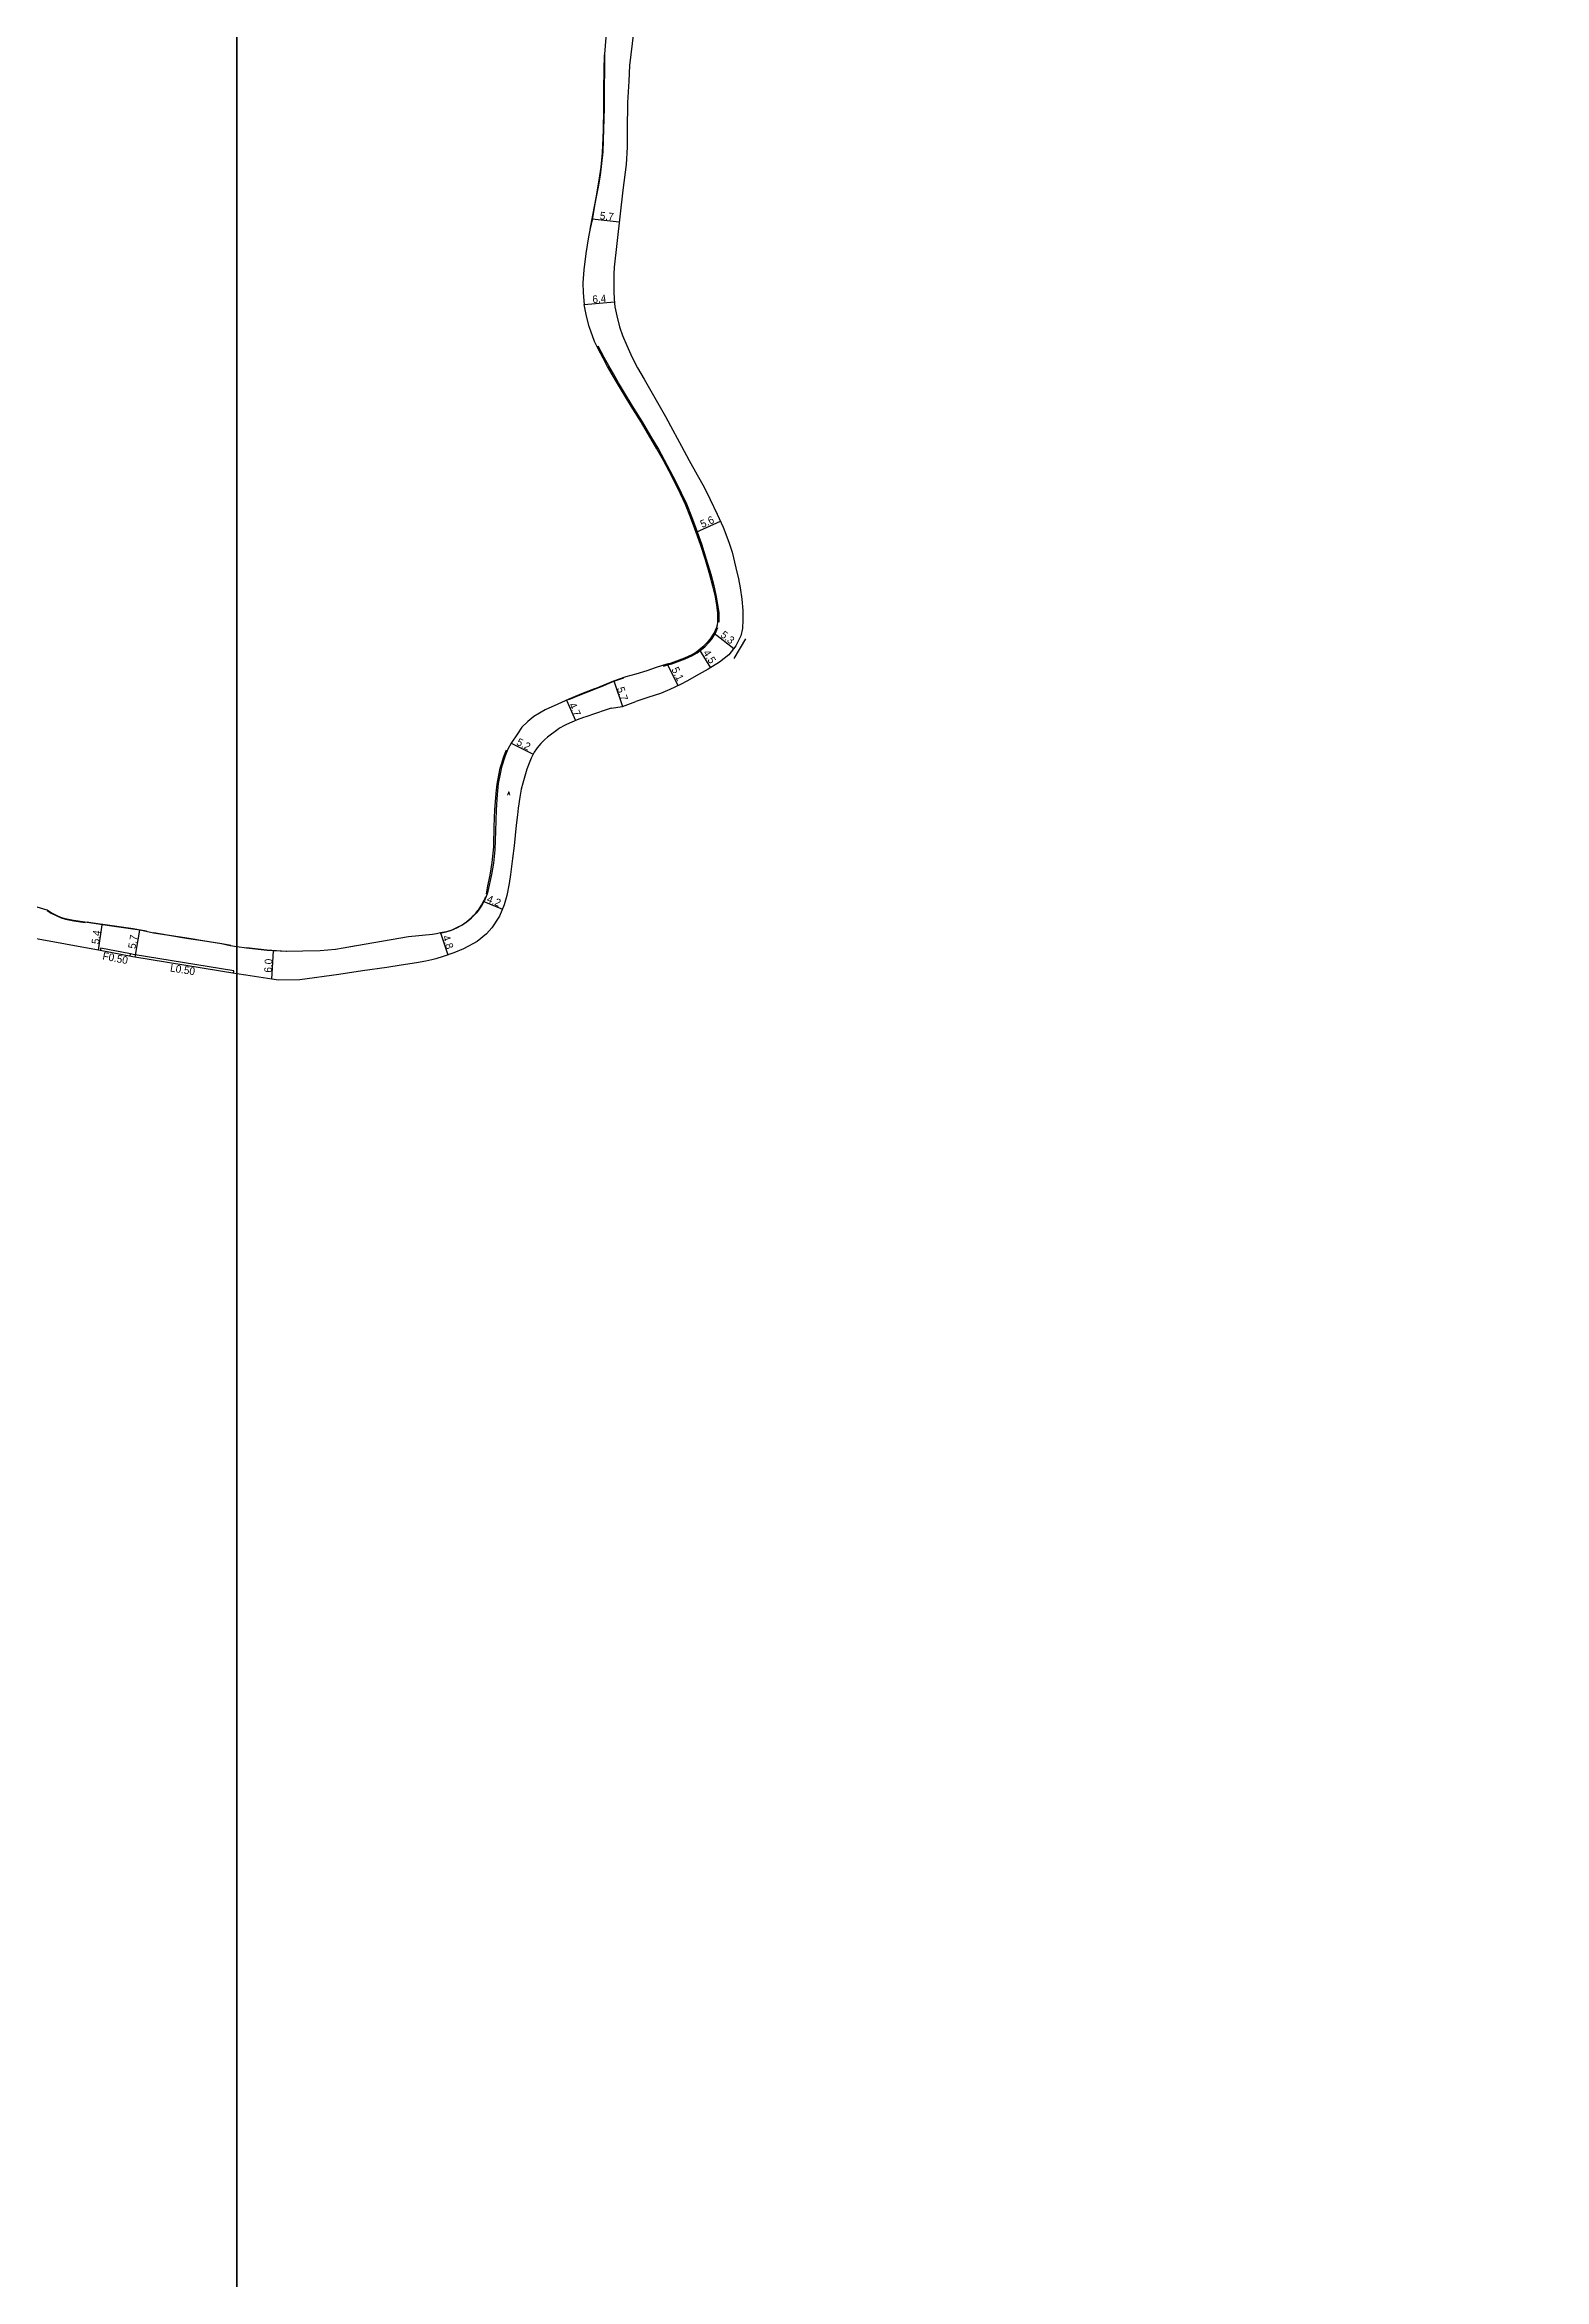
# Model space of a CAD drawing. Header units: metres. Extents: x -24000 to -20800, y -90000 to -87000.
# Drawn here: x -23240.4 to -22925.4, y -89334.5 to -88865.3 of the extents above; entities that cross this region are included whole.
import ezdxf

# ---------------------------------------------------------------- set-up
doc = ezdxf.new("R2010")
doc.units = ezdxf.units.M
doc.header["$LTSCALE"] = 2.5
for name, color, linetype in [('側溝・桝', 7, 'Continuous'), ('図郭', 7, 'Continuous'), ('幅員', 7, 'Continuous'), ('歩道・分離帯・安全施設', 7, 'Continuous'), ('舗装', 7, 'Continuous'), ('道路', 7, 'Continuous')]:
    doc.layers.add(name, color=color, linetype=linetype)
doc.styles.get("Standard").update_dxf_attribs({"font": ''})
doc.styles.add('YOKO_DECO', font='txt.shx', dxfattribs={"bigfont": 'extfont.shx'})
doc.styles.get('Standard').set_extended_font_data('@MS PGothic')

msp = doc.modelspace()

# ---------------------------------------------------------------- linework, layer by layer
at = {"layer": '側溝・桝'}
for points in [[(-23222.42, -89056.73), (-23222.33, -89056.25), (-23228.57, -89055.03), (-23228.67, -89055.51)], [(-23200.73, -89060.29), (-23200.65, -89059.81), (-23221.74, -89056.37), (-23222.33, -89056.25)]]:
    msp.add_lwpolyline(points, dxfattribs=at)
at = {"layer": '図郭'}
for points in [[(-24000, -89400), (-23200, -89400), (-23200, -88800), (-24000, -88800)], [(-23200, -89400), (-22400, -89400), (-22400, -88800), (-23200, -88800)]]:
    msp.add_lwpolyline(points, close=True, dxfattribs=at)
at = {"layer": '幅員'}
for points in [[(-23125.35, -88901.92), (-23119.66, -88902.56)], [(-23127.04, -88919.91), (-23120.67, -88919.3)], [(-23120.81, -88998.9), (-23119.02, -89004.31)], [(-23130.78, -89002.95), (-23128.85, -89007.23)], [(-23142.39, -89012.01), (-23137.76, -89014.33)], [(-23148.11, -89045.22), (-23144.21, -89046.81)], [(-23229.02, -89055.44), (-23228.25, -89050.1)], [(-23221.38, -89056.92), (-23220.39, -89051.26)], [(-23192.65, -89061.53), (-23192.29, -89055.57)], [(-23157.25, -89051.84), (-23155.66, -89056.42)]]:
    msp.add_lwpolyline(points, dxfattribs=at)
at = {"layer": '幅員', "flags": 128}
for points in [[(-23103.52, -88967.68), (-23098.41, -88965.41)], [(-23099.77, -88988.91), (-23095.62, -88992.12)], [(-23102.86, -88992.35), (-23100.48, -88996.14)], [(-23109.61, -88995.32), (-23107.34, -88999.9)]]:
    msp.add_lwpolyline(points, dxfattribs=at)
at = {"layer": '歩道・分離帯・安全施設'}
for points in [[(-23125.79, -88904.14), (-23125.43, -88902.26), (-23124.9, -88899.29), (-23124.47, -88897.12), (-23124.09, -88895), (-23123.74, -88892.9), (-23123.49, -88891.08), (-23123.17, -88888.02), (-23123.01, -88883.25), (-23122.92, -88878.79), (-23122.88, -88874.66), (-23122.85, -88870.72), (-23122.8, -88867.5)], [(-23098.7, -88986.58), (-23098.69, -88985.57), (-23098.68, -88984.58), (-23098.94, -88982.94), (-23099.23, -88981.23), (-23099.75, -88978.97), (-23100.37, -88976.55), (-23101.33, -88973.41), (-23102.34, -88970.23), (-23103.52, -88966.9), (-23104.44, -88964.44), (-23105.51, -88961.8), (-23106.57, -88959.53), (-23107.69, -88957.21), (-23108.95, -88954.79), (-23110.16, -88952.54), (-23111.52, -88950.05), (-23113.02, -88947.52), (-23114.79, -88944.52), (-23116.6, -88941.64), (-23117.91, -88939.46), (-23119.8, -88936.35), (-23120.9, -88934.41), (-23121.89, -88932.74), (-23122.81, -88931.03), (-23124.1, -88928.63)], [(-23110.4, -88995.85), (-23109.54, -88995.57), (-23108.65, -88995.34), (-23106.95, -88994.73), (-23105.83, -88994.3), (-23104.26, -88993.59), (-23103.33, -88993), (-23102.7, -88992.56), (-23101.7, -88991.74), (-23100.79, -88990.81), (-23100.31, -88990.22), (-23099.54, -88989.03), (-23098.95, -88987.73)], [(-23093.18, -88990.09), (-23095.59, -88994.22)], [(-23124.85, -89000.65), (-23123.41, -89000.06), (-23120.79, -88998.97), (-23118.7, -88998.26)], [(-23130.27, -89002.79), (-23127.56, -89001.73), (-23125.39, -89000.88), (-23124.85, -89000.65)], [(-23147.56, -89043.59), (-23147.25, -89041.95), (-23146.8, -89039.7), (-23146.38, -89037.06), (-23146.05, -89033.78), (-23146.04, -89033.44), (-23145.93, -89029.56), (-23145.83, -89025.91), (-23145.47, -89021.79), (-23145.4, -89021.22), (-23145.31, -89020.61), (-23145, -89018.71), (-23144.71, -89017.27), (-23144.42, -89016.42), (-23143.91, -89014.8), (-23143.33, -89013.4)], [(-23157.3, -89051.87), (-23156.02, -89051.6), (-23154.91, -89051.24), (-23153.76, -89050.75), (-23152.75, -89050.2), (-23151.84, -89049.58), (-23151.27, -89049.13), (-23150.73, -89048.66), (-23150.34, -89048.27), (-23149.8, -89047.69), (-23149.3, -89047.06), (-23149.18, -89046.9), (-23148.58, -89046.01), (-23148.16, -89045.25), (-23148.04, -89045.02), (-23147.67, -89044.18)], [(-23239.81, -89047.12), (-23238.97, -89047.65), (-23237.84, -89048.26), (-23236.88, -89048.67), (-23235.98, -89048.95), (-23234.27, -89049.27), (-23231.83, -89049.65)], [(-23231.4, -89049.47), (-23230.65, -89049.64), (-23226.19, -89050.28), (-23221.75, -89050.91), (-23220.22, -89051.18), (-23218.94, -89051.4)], [(-23217.4, -89051.77), (-23214.6, -89052.23), (-23210.01, -89052.96), (-23207.13, -89053.39), (-23203.15, -89054.06), (-23201.29, -89054.41)], [(-23198, -89054.91), (-23193.67, -89055.39), (-23189.55, -89055.63), (-23186.15, -89055.57), (-23182.49, -89055.49), (-23179.3, -89055.22), (-23177.65, -89054.96), (-23175.32, -89054.52)]]:
    msp.add_lwpolyline(points, dxfattribs=at)
at = {"layer": '道路'}
for points in [[(-23113.43, -88836.21), (-23117.54, -88869.73), (-23117.69, -88873), (-23117.95, -88877.45), (-23118.01, -88883.29), (-23117.99, -88886.86), (-23118.2, -88890.46), (-23118.91, -88895.89), (-23120.73, -88912.04), (-23120.83, -88913.53), (-23120.84, -88915.22), (-23120.82, -88917.14), (-23120.72, -88918.8), (-23120.57, -88920.36)], [(-23121.58, -88852.43), (-23122.75, -88867.34), (-23122.8, -88870.55), (-23122.83, -88874.49), (-23122.87, -88878.63), (-23122.96, -88883.09), (-23123.12, -88887.85), (-23123.44, -88890.91), (-23123.69, -88892.73), (-23124.04, -88894.83), (-23124.42, -88896.96), (-23124.84, -88899.13), (-23125.38, -88902.1), (-23125.75, -88903.96), (-23126.11, -88905.67), (-23126.69, -88909.18), (-23127.12, -88912.6), (-23127.35, -88915.35), (-23127.28, -88917.41), (-23127.04, -88919.91)], [(-23118.21, -88998.02), (-23116.14, -88997.46), (-23113.82, -88996.71), (-23111.82, -88996.05), (-23109.61, -88995.32), (-23108.73, -88995.09), (-23107.04, -88994.49), (-23105.93, -88994.06), (-23104.38, -88993.36), (-23103.48, -88992.78), (-23102.86, -88992.35), (-23101.88, -88991.54), (-23100.99, -88990.64), (-23100.52, -88990.07), (-23099.77, -88988.91), (-23099.2, -88987.64), (-23099.04, -88987.11), (-23098.96, -88986.56), (-23098.96, -88985.57), (-23098.94, -88984.6), (-23099.2, -88982.98), (-23099.49, -88981.28), (-23100.01, -88979.03), (-23100.62, -88976.63), (-23101.58, -88973.49), (-23102.59, -88970.31), (-23103.77, -88966.99), (-23104.69, -88964.53), (-23105.75, -88961.9), (-23106.81, -88959.65), (-23107.93, -88957.33), (-23109.18, -88954.91), (-23110.39, -88952.66), (-23111.75, -88950.18), (-23113.24, -88947.66), (-23115.02, -88944.65), (-23116.83, -88941.78), (-23118.14, -88939.6), (-23120.03, -88936.49), (-23121.13, -88934.55), (-23122.12, -88932.87), (-23123.04, -88931.15), (-23124.16, -88929.06), (-23124.84, -88927.64), (-23125.99, -88924.5), (-23126.58, -88922.37), (-23127.04, -88919.91)], [(-23120.57, -88920.36), (-23120.21, -88922.29), (-23119.6, -88924.55), (-23119, -88926.42), (-23118.11, -88928.52), (-23116.95, -88931.04), (-23115.82, -88933.16), (-23114.45, -88935.57), (-23113.06, -88938.04), (-23111.39, -88940.95), (-23109.97, -88943.4), (-23108.44, -88946.3), (-23106.61, -88949.65), (-23105.02, -88952.63), (-23103.3, -88955.65), (-23101.85, -88958.27), (-23100.55, -88960.84), (-23099.09, -88963.88), (-23097.87, -88966.62), (-23096.69, -88969.82), (-23095.99, -88971.88), (-23095.2, -88975.15), (-23094.65, -88977.49), (-23094.28, -88979.4), (-23093.93, -88981.75), (-23093.74, -88984.16), (-23093.73, -88986.1), (-23093.77, -88987.88), (-23094.14, -88989.44), (-23095.18, -88991.56), (-23096.64, -88993.45), (-23098.65, -88994.99), (-23100.98, -88996.46), (-23103.51, -88997.86), (-23105.37, -88998.88), (-23106.82, -88999.64), (-23109.04, -89000.74), (-23111.03, -89001.56), (-23113.47, -89002.36)], [(-23124.87, -89000.59), (-23120.81, -88998.9), (-23118.21, -88998.02)], [(-23124.87, -89000.59), (-23125.4, -89000.81), (-23127.57, -89001.66), (-23130.29, -89002.73), (-23132.59, -89003.77), (-23135.22, -89004.96), (-23137.63, -89006.37), (-23138.91, -89007.45), (-23140.13, -89008.62), (-23141.05, -89010.02), (-23142.39, -89012.01), (-23143.06, -89013.25), (-23143.61, -89014.63), (-23144.39, -89017), (-23144.79, -89018.79), (-23145.08, -89020.49), (-23145.32, -89022.76), (-23145.55, -89026), (-23145.66, -89030.49), (-23145.81, -89034.37), (-23146.1, -89037.15), (-23146.51, -89039.56), (-23147.28, -89043.08), (-23147.38, -89043.4), (-23147.62, -89044.15), (-23148, -89044.99), (-23148.11, -89045.22), (-23148.53, -89045.98), (-23149.13, -89046.87), (-23149.25, -89047.04), (-23149.75, -89047.66), (-23150.29, -89048.24), (-23150.68, -89048.63), (-23151.22, -89049.1), (-23151.79, -89049.56), (-23152.7, -89050.17), (-23153.72, -89050.72), (-23154.86, -89051.22), (-23155.97, -89051.57), (-23157.25, -89051.84), (-23158.04, -89051.99), (-23158.88, -89052.15), (-23163.92, -89052.63), (-23174.87, -89054.54), (-23177.63, -89055.06), (-23179.29, -89055.33), (-23182.48, -89055.6), (-23186.14, -89055.68), (-23189.53, -89055.74), (-23193.66, -89055.49), (-23197.99, -89055.02), (-23200, -89054.72)], [(-23121.38, -89004.66), (-23119.02, -89004.31), (-23116.2, -89003.26)], [(-23113.47, -89002.36), (-23116.2, -89003.26)], [(-23121.38, -89004.66), (-23122.66, -89005.08), (-23126.68, -89006.48), (-23127.17, -89006.62), (-23128.49, -89007.06), (-23130.76, -89008.09), (-23131.45, -89008.45), (-23131.96, -89008.72), (-23132.21, -89008.87), (-23132.6, -89009.12), (-23134.74, -89010.7), (-23135.37, -89011.26), (-23135.94, -89011.85), (-23136.14, -89012.07), (-23136.89, -89012.97), (-23137.06, -89013.19), (-23137.53, -89013.88), (-23137.61, -89014.03), (-23138.17, -89015.15), (-23138.62, -89016.2), (-23139.12, -89017.45), (-23139.37, -89018.44), (-23139.95, -89020.38), (-23140.25, -89021.64), (-23140.59, -89023.31), (-23140.94, -89025.66), (-23141.07, -89027.06), (-23141.32, -89029.21), (-23141.76, -89033.56), (-23142.08, -89036.18), (-23142.5, -89039.53), (-23142.79, -89041.47), (-23143.29, -89043.98), (-23143.86, -89045.94), (-23144.81, -89048.29), (-23146.47, -89050.73), (-23147.56, -89051.99), (-23149.54, -89053.63), (-23152.41, -89055.19), (-23154.42, -89055.99), (-23156.65, -89056.77), (-23158.23, -89057.25), (-23159.02, -89057.49), (-23160.32, -89057.73), (-23162.27, -89058.14), (-23165.48, -89058.62), (-23168.48, -89059.08), (-23173.57, -89059.82), (-23178.55, -89060.59), (-23186.79, -89061.71), (-23191.22, -89061.74), (-23192.65, -89061.53), (-23198.14, -89060.71), (-23200, -89060.41)], [(-23200, -89054.72), (-23201.39, -89054.51), (-23203.25, -89054.15), (-23207.24, -89053.48), (-23210.12, -89053.06), (-23214.7, -89052.32), (-23217.51, -89051.87), (-23220.29, -89051.28), (-23221.81, -89051.01), (-23226.26, -89050.39), (-23231.89, -89049.58), (-23234.34, -89049.19), (-23236.05, -89048.88), (-23236.94, -89048.6), (-23237.9, -89048.19), (-23239.03, -89047.58), (-23239.87, -89047.05), (-23244.04, -89045.8)], [(-23200, -89060.41), (-23221.82, -89056.85), (-23228.67, -89055.51), (-23243.3, -89052.84)]]:
    msp.add_lwpolyline(points, dxfattribs=at)

# ---------------------------------------------------------------- texts
at = {"layer": '側溝・桝'}
for s, rotation, p in [('F0.50', 349, (-23228.31, -89057.39)), ('L0.50', 351, (-23214.09, -89059.91))]:
    msp.add_text(s, height=1.6, rotation=rotation, dxfattribs=at).set_placement(p)
at = {"layer": '幅員'}
for s, rotation, p in [('5.7', 354, (-23123.82, -88901.99)), ('6.4', 5, (-23125.25, -88919.61)), ('5.6', 23.8835, (-23102.23, -88966.84)), ('5.3', 322.3089, (-23098.56, -88989.53)), ('4.5', 302.1792, (-23102.15, -88993.01)), ('5.1', 296.3353, (-23108.75, -88996.49)), ('4.7', 294, (-23130.32, -89003.91)), ('5.7', 288, (-23120.21, -89000.48)), ('5.2', 333, (-23141.41, -89012.27)), ('4.2', 338, (-23147.64, -89045.29)), ('5.4', 82, (-23228.96, -89054.28)), ('5.7', 80, (-23221.29, -89055.26)), ('4.8', 289, (-23156.88, -89052.64)), ('6.0', 87, (-23192.67, -89060.2))]:
    msp.add_text(s, height=1.6, rotation=rotation, dxfattribs=at).set_placement(p)
at = {"layer": '舗装', "style": 'YOKO_DECO'}
msp.add_text('A', height=0.75, dxfattribs=at).set_placement((-23143.19, -89022.91, 913.69))

doc.saveas('drawing.dxf')
